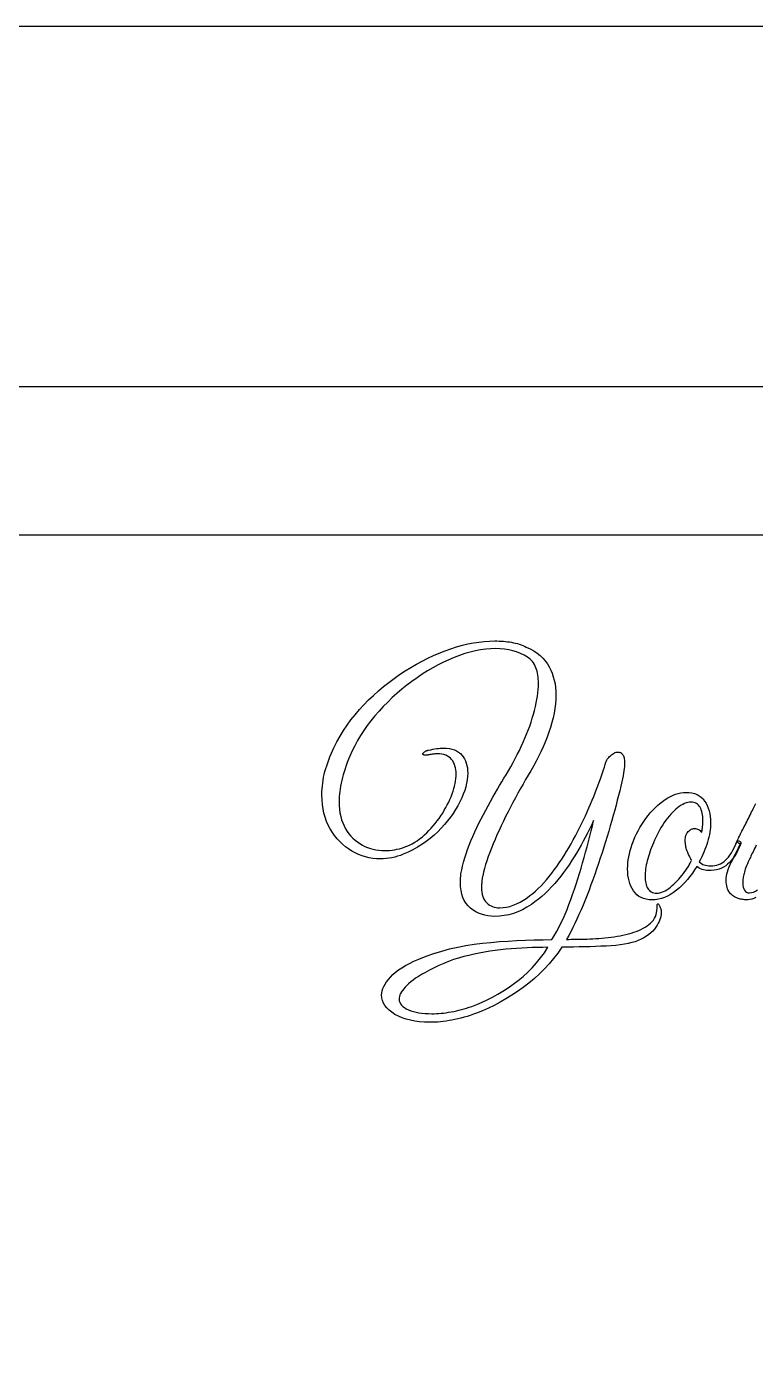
# Model space of a CAD drawing. Header units: millimetres. Extents: x 0 to 2440, y 0 to 1257.
# Drawn here: x 2198.6 to 2267.4, y 1095 to 1220 of the extents above; entities that cross this region are included whole.
import ezdxf

# ---------------------------------------------------------------- set-up
doc = ezdxf.new("R2010")
doc.units = ezdxf.units.MM
for name, color, linetype in [('CUT_OUTSIDE', 1, 'Continuous'), ('ENGRAVE_V', 2, 'Continuous'), ('SHEET', 8, 'Continuous')]:
    doc.layers.add(name, color=color, linetype=linetype)

msp = doc.modelspace()

# ---------------------------------------------------------------- linework, layer by layer
at = {"layer": 'CUT_OUTSIDE'}
msp.add_lwpolyline([(2391.99, 852), (2391.99, 1186), (1887.99, 1186), (1887.99, 852)], close=True, dxfattribs=at)
at = {"layer": 'ENGRAVE_V'}
for points in [[(2377.99, 866), (1901.99, 866), (1901.99, 1172), (2377.99, 1172), (2377.99, 866)], [(2236.666, 1126), (2236.173, 1126.012), (2235.703, 1126.047), (2235.257, 1126.106), (2234.835, 1126.188), (2234.437, 1126.293), (2234.063, 1126.423), (2233.713, 1126.575), (2233.387, 1126.751), (2233.092, 1126.944), (2232.837, 1127.147), (2232.621, 1127.359), (2232.444, 1127.582), (2232.307, 1127.814), (2232.209, 1128.057), (2232.15, 1128.309), (2232.13, 1128.571), (2232.143, 1128.769), (2232.182, 1128.971), (2232.246, 1129.177), (2232.336, 1129.388), (2232.452, 1129.603), (2232.593, 1129.823), (2232.761, 1130.047), (2232.954, 1130.276), (2233.175, 1130.505), (2233.429, 1130.728), (2233.715, 1130.945), (2234.033, 1131.157), (2234.384, 1131.364), (2234.766, 1131.565), (2235.18, 1131.761), (2235.626, 1131.952), (2236.339, 1132.235), (2237.064, 1132.491), (2237.798, 1132.72), (2238.544, 1132.923), (2239.301, 1133.1), (2240.068, 1133.249), (2240.847, 1133.372), (2241.636, 1133.469), (2242.433, 1133.547), (2243.237, 1133.614), (2244.048, 1133.671), (2244.864, 1133.718), (2245.687, 1133.754), (2246.517, 1133.78), (2247.352, 1133.796), (2248.194, 1133.801), (2248.415, 1134.169), (2248.63, 1134.55), (2248.84, 1134.945), (2249.043, 1135.354), (2249.241, 1135.776), (2249.432, 1136.212), (2249.618, 1136.661), (2249.798, 1137.124), (2249.973, 1137.596), (2250.144, 1138.073), (2250.31, 1138.556), (2250.473, 1139.045), (2250.632, 1139.539), (2250.787, 1140.038), (2250.937, 1140.543), (2251.084, 1141.053), (2251.226, 1141.564), (2251.365, 1142.071), (2251.501, 1142.575), (2251.633, 1143.075), (2251.761, 1143.572), (2251.885, 1144.065), (2252.006, 1144.554), (2252.124, 1145.04), (2251.988, 1144.739), (2251.842, 1144.428), (2251.685, 1144.107), (2251.517, 1143.776), (2251.338, 1143.435), (2251.149, 1143.084), (2250.948, 1142.724), (2250.737, 1142.353), (2250.516, 1141.979), (2250.287, 1141.608), (2250.05, 1141.241), (2249.805, 1140.876), (2249.552, 1140.515), (2249.29, 1140.156), (2249.021, 1139.801), (2248.743, 1139.449), (2248.458, 1139.107), (2248.165, 1138.779), (2247.866, 1138.466), (2247.559, 1138.167), (2247.244, 1137.884), (2246.923, 1137.616), (2246.594, 1137.362), (2246.259, 1137.124), (2245.838, 1136.86), (2245.413, 1136.631), (2244.985, 1136.437), (2244.554, 1136.278), (2244.119, 1136.155), (2243.68, 1136.067), (2243.237, 1136.014), (2242.791, 1135.997), (2242.465, 1136.009), (2242.15, 1136.046), (2241.847, 1136.106), (2241.556, 1136.192), (2241.277, 1136.302), (2241.009, 1136.436), (2240.753, 1136.594), (2240.509, 1136.777), (2240.285, 1136.986), (2240.092, 1137.223), (2239.928, 1137.488), (2239.794, 1137.781), (2239.69, 1138.102), (2239.615, 1138.451), (2239.57, 1138.828), (2239.555, 1139.233), (2239.556, 1139.277), (2239.556, 1139.321), (2239.558, 1139.367), (2239.559, 1139.413), (2239.561, 1139.461), (2239.564, 1139.509), (2239.567, 1139.558), (2239.57, 1139.608), (2239.574, 1139.659), (2239.578, 1139.709), (2239.583, 1139.76), (2239.588, 1139.811), (2239.594, 1139.861), (2239.6, 1139.912), (2239.606, 1139.962), (2239.613, 1140.013), (2239.679, 1140.378), (2239.759, 1140.75), (2239.854, 1141.129), (2239.964, 1141.515), (2240.088, 1141.909), (2240.228, 1142.31), (2240.383, 1142.718), (2240.552, 1143.133), (2240.732, 1143.551), (2240.919, 1143.968), (2241.112, 1144.384), (2241.311, 1144.798), (2241.516, 1145.211), (2241.728, 1145.622), (2241.946, 1146.033), (2242.17, 1146.441), (2242.396, 1146.844), (2242.617, 1147.237), (2242.835, 1147.619), (2243.048, 1147.991), (2243.257, 1148.352), (2243.462, 1148.703), (2243.663, 1149.044), (2243.86, 1149.374), (2244.088, 1149.751), (2244.308, 1150.129), (2244.521, 1150.509), (2244.727, 1150.891), (2244.926, 1151.275), (2245.117, 1151.66), (2245.301, 1152.047), (2245.478, 1152.437), (2245.647, 1152.825), (2245.805, 1153.209), (2245.954, 1153.59), (2246.092, 1153.968), (2246.221, 1154.342), (2246.34, 1154.712), (2246.449, 1155.078), (2246.547, 1155.441), (2246.635, 1155.797), (2246.712, 1156.142), (2246.776, 1156.476), (2246.829, 1156.799), (2246.87, 1157.112), (2246.9, 1157.413), (2246.917, 1157.704), (2246.923, 1157.984), (2246.919, 1158.19), (2246.908, 1158.391), (2246.889, 1158.586), (2246.862, 1158.775), (2246.827, 1158.958), (2246.785, 1159.135), (2246.735, 1159.306), (2246.677, 1159.472), (2246.611, 1159.63), (2246.536, 1159.778), (2246.451, 1159.917), (2246.356, 1160.046), (2246.252, 1160.166), (2246.138, 1160.276), (2246.015, 1160.377), (2245.883, 1160.469), (2245.558, 1160.658), (2245.218, 1160.823), (2244.864, 1160.962), (2244.496, 1161.075), (2244.113, 1161.164), (2243.716, 1161.227), (2243.304, 1161.265), (2242.878, 1161.278), (2242.413, 1161.265), (2241.941, 1161.225), (2241.463, 1161.16), (2240.978, 1161.068), (2240.488, 1160.95), (2239.991, 1160.806), (2239.487, 1160.636), (2238.978, 1160.44), (2238.466, 1160.221), (2237.958, 1159.984), (2237.453, 1159.728), (2236.952, 1159.454), (2236.453, 1159.161), (2235.957, 1158.85), (2235.465, 1158.52), (2234.976, 1158.172), (2234.495, 1157.808), (2234.027, 1157.432), (2233.572, 1157.044), (2233.131, 1156.644), (2232.702, 1156.232), (2232.286, 1155.807), (2231.884, 1155.37), (2231.494, 1154.921), (2231.123, 1154.464), (2230.772, 1154.002), (2230.444, 1153.536), (2230.137, 1153.065), (2229.851, 1152.59), (2229.588, 1152.11), (2229.346, 1151.625), (2229.125, 1151.136), (2229, 1150.829), (2228.882, 1150.526), (2228.774, 1150.229), (2228.674, 1149.937), (2228.582, 1149.651), (2228.5, 1149.37), (2228.425, 1149.095), (2228.36, 1148.825), (2228.302, 1148.56), (2228.252, 1148.301), (2228.21, 1148.048), (2228.175, 1147.799), (2228.149, 1147.556), (2228.129, 1147.319), (2228.118, 1147.087), (2228.114, 1146.86), (2228.124, 1146.479), (2228.152, 1146.114), (2228.199, 1145.765), (2228.266, 1145.434), (2228.351, 1145.119), (2228.455, 1144.821), (2228.579, 1144.539), (2228.721, 1144.274), (2228.878, 1144.026), (2229.048, 1143.793), (2229.229, 1143.576), (2229.421, 1143.375), (2229.626, 1143.19), (2229.842, 1143.02), (2230.07, 1142.867), (2230.31, 1142.729), (2230.558, 1142.607), (2230.81, 1142.501), (2231.067, 1142.412), (2231.328, 1142.339), (2231.594, 1142.282), (2231.865, 1142.241), (2232.14, 1142.217), (2232.419, 1142.209), (2232.65, 1142.214), (2232.881, 1142.229), (2233.112, 1142.253), (2233.344, 1142.288), (2233.575, 1142.333), (2233.806, 1142.387), (2234.037, 1142.452), (2234.268, 1142.526), (2234.519, 1142.62), (2234.766, 1142.729), (2235.008, 1142.852), (2235.247, 1142.989), (2235.481, 1143.14), (2235.712, 1143.307), (2235.938, 1143.487), (2236.161, 1143.682), (2236.378, 1143.888), (2236.589, 1144.099), (2236.793, 1144.317), (2236.991, 1144.542), (2237.183, 1144.772), (2237.369, 1145.009), (2237.548, 1145.253), (2237.721, 1145.502), (2237.886, 1145.756), (2238.041, 1146.01), (2238.187, 1146.265), (2238.324, 1146.521), (2238.451, 1146.778), (2238.569, 1147.036), (2238.677, 1147.294), (2238.775, 1147.554), (2238.863, 1147.811), (2238.94, 1148.061), (2239.004, 1148.305), (2239.057, 1148.543), (2239.098, 1148.775), (2239.128, 1149), (2239.145, 1149.219), (2239.151, 1149.432), (2239.144, 1149.637), (2239.125, 1149.832), (2239.092, 1150.018), (2239.046, 1150.194), (2238.987, 1150.361), (2238.915, 1150.518), (2238.83, 1150.666), (2238.732, 1150.804), (2238.619, 1150.929), (2238.489, 1151.038), (2238.343, 1151.13), (2238.179, 1151.205), (2238, 1151.264), (2237.803, 1151.305), (2237.59, 1151.33), (2237.36, 1151.339), (2237.272, 1151.337), (2237.183, 1151.333), (2237.092, 1151.326), (2236.999, 1151.317), (2236.904, 1151.305), (2236.807, 1151.29), (2236.709, 1151.272), (2236.608, 1151.252), (2236.58, 1151.245), (2236.552, 1151.239), (2236.526, 1151.234), (2236.5, 1151.23), (2236.475, 1151.227), (2236.451, 1151.225), (2236.428, 1151.224), (2236.406, 1151.223), (2236.385, 1151.223), (2236.365, 1151.223), (2236.345, 1151.223), (2236.327, 1151.223), (2236.309, 1151.223), (2236.292, 1151.223), (2236.277, 1151.223), (2236.262, 1151.223), (2236.201, 1151.225), (2236.148, 1151.23), (2236.103, 1151.239), (2236.067, 1151.252), (2236.038, 1151.268), (2236.018, 1151.288), (2236.006, 1151.312), (2236.002, 1151.339), (2236.004, 1151.354), (2236.013, 1151.372), (2236.026, 1151.392), (2236.045, 1151.415), (2236.069, 1151.439), (2236.099, 1151.466), (2236.134, 1151.495), (2236.175, 1151.526), (2236.219, 1151.557), (2236.264, 1151.585), (2236.309, 1151.61), (2236.356, 1151.631), (2236.403, 1151.65), (2236.451, 1151.665), (2236.501, 1151.677), (2236.551, 1151.685), (2236.756, 1151.733), (2236.953, 1151.774), (2237.143, 1151.809), (2237.324, 1151.837), (2237.496, 1151.859), (2237.661, 1151.875), (2237.818, 1151.884), (2237.966, 1151.888), (2238.253, 1151.877), (2238.519, 1151.846), (2238.765, 1151.794), (2238.992, 1151.722), (2239.199, 1151.628), (2239.386, 1151.514), (2239.553, 1151.379), (2239.7, 1151.223), (2239.829, 1151.051), (2239.94, 1150.867), (2240.034, 1150.672), (2240.112, 1150.465), (2240.172, 1150.246), (2240.215, 1150.015), (2240.24, 1149.773), (2240.249, 1149.518), (2240.237, 1149.211), (2240.203, 1148.895), (2240.145, 1148.57), (2240.065, 1148.236), (2239.961, 1147.894), (2239.834, 1147.544), (2239.685, 1147.185), (2239.512, 1146.817), (2239.318, 1146.447), (2239.105, 1146.082), (2238.872, 1145.721), (2238.62, 1145.365), (2238.349, 1145.013), (2238.058, 1144.666), (2237.747, 1144.324), (2237.417, 1143.986), (2237.069, 1143.658), (2236.704, 1143.349), (2236.322, 1143.057), (2235.922, 1142.783), (2235.506, 1142.526), (2235.072, 1142.287), (2234.621, 1142.066), (2234.153, 1141.862), (2233.892, 1141.76), (2233.629, 1141.672), (2233.364, 1141.598), (2233.098, 1141.537), (2232.83, 1141.49), (2232.56, 1141.456), (2232.288, 1141.435), (2232.015, 1141.429), (2231.656, 1141.44), (2231.304, 1141.475), (2230.957, 1141.532), (2230.617, 1141.613), (2230.282, 1141.716), (2229.953, 1141.843), (2229.63, 1141.993), (2229.313, 1142.165), (2229.006, 1142.359), (2228.714, 1142.573), (2228.438, 1142.805), (2228.175, 1143.057), (2227.928, 1143.329), (2227.696, 1143.62), (2227.479, 1143.93), (2227.276, 1144.26), (2227.093, 1144.607), (2226.935, 1144.97), (2226.801, 1145.348), (2226.691, 1145.741), (2226.606, 1146.149), (2226.545, 1146.573), (2226.508, 1147.012), (2226.496, 1147.467), (2226.501, 1147.748), (2226.514, 1148.028), (2226.537, 1148.306), (2226.568, 1148.583), (2226.609, 1148.859), (2226.659, 1149.133), (2226.717, 1149.406), (2226.785, 1149.677), (2226.861, 1149.949), (2226.946, 1150.224), (2227.038, 1150.5), (2227.139, 1150.779), (2227.248, 1151.06), (2227.365, 1151.343), (2227.49, 1151.629), (2227.623, 1151.917), (2227.901, 1152.467), (2228.201, 1153.005), (2228.522, 1153.53), (2228.865, 1154.044), (2229.23, 1154.545), (2229.616, 1155.034), (2230.025, 1155.511), (2230.454, 1155.976), (2230.901, 1156.427), (2231.358, 1156.863), (2231.827, 1157.285), (2232.307, 1157.691), (2232.798, 1158.083), (2233.301, 1158.46), (2233.815, 1158.822), (2234.34, 1159.169), (2234.872, 1159.498), (2235.407, 1159.809), (2235.943, 1160.1), (2236.482, 1160.371), (2237.023, 1160.623), (2237.566, 1160.856), (2238.112, 1161.069), (2238.66, 1161.263), (2239.205, 1161.436), (2239.741, 1161.586), (2240.27, 1161.712), (2240.791, 1161.816), (2241.303, 1161.896), (2241.807, 1161.954), (2242.303, 1161.988), (2242.791, 1162), (2243, 1161.998), (2243.205, 1161.992), (2243.408, 1161.982), (2243.608, 1161.967), (2243.805, 1161.949), (2244, 1161.927), (2244.191, 1161.9), (2244.381, 1161.87), (2244.567, 1161.835), (2244.749, 1161.793), (2244.928, 1161.746), (2245.103, 1161.693), (2245.274, 1161.634), (2245.442, 1161.569), (2245.607, 1161.499), (2245.767, 1161.422), (2246.136, 1161.248), (2246.477, 1161.056), (2246.79, 1160.849), (2247.075, 1160.624), (2247.332, 1160.383), (2247.561, 1160.125), (2247.761, 1159.85), (2247.934, 1159.559), (2248.083, 1159.255), (2248.212, 1158.942), (2248.322, 1158.621), (2248.411, 1158.291), (2248.481, 1157.953), (2248.53, 1157.606), (2248.56, 1157.25), (2248.57, 1156.886), (2248.56, 1156.471), (2248.528, 1156.049), (2248.476, 1155.62), (2248.404, 1155.185), (2248.31, 1154.743), (2248.196, 1154.294), (2248.061, 1153.838), (2247.905, 1153.376), (2247.733, 1152.911), (2247.55, 1152.45), (2247.354, 1151.992), (2247.147, 1151.537), (2246.928, 1151.086), (2246.697, 1150.637), (2246.455, 1150.192), (2246.201, 1149.75), (2245.956, 1149.336), (2245.712, 1148.917), (2245.47, 1148.494), (2245.229, 1148.067), (2244.99, 1147.635), (2244.752, 1147.198), (2244.515, 1146.757), (2244.279, 1146.311), (2244.048, 1145.865), (2243.825, 1145.423), (2243.61, 1144.984), (2243.402, 1144.549), (2243.202, 1144.117), (2243.009, 1143.689), (2242.824, 1143.265), (2242.647, 1142.844), (2242.48, 1142.431), (2242.326, 1142.028), (2242.184, 1141.636), (2242.055, 1141.255), (2241.938, 1140.885), (2241.834, 1140.526), (2241.743, 1140.177), (2241.665, 1139.839), (2241.651, 1139.767), (2241.638, 1139.695), (2241.625, 1139.623), (2241.614, 1139.551), (2241.604, 1139.478), (2241.594, 1139.406), (2241.586, 1139.334), (2241.578, 1139.262), (2241.571, 1139.19), (2241.565, 1139.121), (2241.56, 1139.053), (2241.556, 1138.987), (2241.553, 1138.923), (2241.551, 1138.861), (2241.55, 1138.8), (2241.549, 1138.742), (2241.557, 1138.497), (2241.58, 1138.27), (2241.618, 1138.06), (2241.672, 1137.868), (2241.741, 1137.692), (2241.825, 1137.534), (2241.925, 1137.392), (2242.04, 1137.268), (2242.167, 1137.16), (2242.302, 1137.066), (2242.445, 1136.986), (2242.596, 1136.921), (2242.756, 1136.871), (2242.923, 1136.835), (2243.099, 1136.813), (2243.283, 1136.806), (2243.588, 1136.821), (2243.898, 1136.865), (2244.213, 1136.94), (2244.532, 1137.044), (2244.856, 1137.178), (2245.184, 1137.342), (2245.517, 1137.536), (2245.854, 1137.759), (2246.12, 1137.955), (2246.384, 1138.166), (2246.646, 1138.392), (2246.905, 1138.633), (2247.162, 1138.89), (2247.417, 1139.162), (2247.67, 1139.45), (2247.92, 1139.753), (2248.167, 1140.067), (2248.41, 1140.389), (2248.649, 1140.719), (2248.884, 1141.057), (2249.115, 1141.402), (2249.342, 1141.755), (2249.565, 1142.115), (2249.783, 1142.483), (2249.997, 1142.856), (2250.206, 1143.229), (2250.409, 1143.603), (2250.607, 1143.978), (2250.799, 1144.354), (2250.986, 1144.731), (2251.168, 1145.109), (2251.344, 1145.488), (2251.514, 1145.864), (2251.678, 1146.235), (2251.835, 1146.599), (2251.986, 1146.958), (2252.131, 1147.311), (2252.27, 1147.658), (2252.402, 1147.999), (2252.528, 1148.334), (2252.647, 1148.659), (2252.759, 1148.971), (2252.864, 1149.27), (2252.962, 1149.555), (2253.052, 1149.826), (2253.135, 1150.084), (2253.211, 1150.328), (2253.279, 1150.559), (2253.299, 1150.625), (2253.328, 1150.694), (2253.367, 1150.766), (2253.417, 1150.84), (2253.476, 1150.917), (2253.545, 1150.997), (2253.624, 1151.08), (2253.713, 1151.165), (2253.806, 1151.247), (2253.899, 1151.317), (2253.99, 1151.377), (2254.081, 1151.425), (2254.171, 1151.463), (2254.26, 1151.49), (2254.348, 1151.507), (2254.435, 1151.512), (2254.492, 1151.508), (2254.548, 1151.498), (2254.602, 1151.48), (2254.655, 1151.454), (2254.707, 1151.422), (2254.757, 1151.382), (2254.806, 1151.335), (2254.854, 1151.281), (2254.898, 1151.218), (2254.936, 1151.144), (2254.968, 1151.059), (2254.995, 1150.963), (2255.015, 1150.857), (2255.03, 1150.739), (2255.039, 1150.611), (2255.042, 1150.472), (2255.038, 1150.318), (2255.026, 1150.145), (2255.005, 1149.953), (2254.977, 1149.742), (2254.94, 1149.513), (2254.896, 1149.264), (2254.843, 1148.996), (2254.782, 1148.709), (2254.685, 1148.286), (2254.582, 1147.852), (2254.474, 1147.408), (2254.359, 1146.954), (2254.239, 1146.491), (2254.113, 1146.017), (2253.981, 1145.534), (2253.843, 1145.04), (2253.7, 1144.541), (2253.553, 1144.039), (2253.402, 1143.535), (2253.247, 1143.028), (2253.088, 1142.52), (2252.925, 1142.009), (2252.757, 1141.496), (2252.586, 1140.981), (2252.411, 1140.468), (2252.235, 1139.961), (2252.056, 1139.462), (2251.875, 1138.969), (2251.691, 1138.483), (2251.505, 1138.004), (2251.317, 1137.531), (2251.127, 1137.066), (2250.935, 1136.611), (2250.743, 1136.17), (2250.551, 1135.744), (2250.358, 1135.332), (2250.164, 1134.935), (2249.97, 1134.552), (2249.776, 1134.184), (2249.581, 1133.83), (2249.788, 1133.83), (2250.005, 1133.832), (2250.231, 1133.834), (2250.466, 1133.837), (2250.711, 1133.841), (2250.965, 1133.846), (2251.229, 1133.852), (2251.503, 1133.859), (2251.781, 1133.868), (2252.061, 1133.88), (2252.343, 1133.897), (2252.626, 1133.917), (2252.91, 1133.94), (2253.195, 1133.967), (2253.482, 1133.998), (2253.771, 1134.032), (2254.057, 1134.071), (2254.338, 1134.115), (2254.613, 1134.165), (2254.883, 1134.22), (2255.147, 1134.28), (2255.407, 1134.346), (2255.66, 1134.418), (2255.909, 1134.494), (2256.148, 1134.577), (2256.376, 1134.668), (2256.593, 1134.765), (2256.797, 1134.87), (2256.99, 1134.982), (2257.171, 1135.101), (2257.34, 1135.228), (2257.498, 1135.361), (2257.64, 1135.503), (2257.763, 1135.654), (2257.867, 1135.814), (2257.953, 1135.982), (2258.019, 1136.16), (2258.067, 1136.347), (2258.095, 1136.543), (2258.104, 1136.748), (2258.104, 1136.921), (2258.106, 1136.982), (2258.11, 1137.035), (2258.117, 1137.08), (2258.126, 1137.116), (2258.138, 1137.145), (2258.153, 1137.165), (2258.171, 1137.177), (2258.191, 1137.181), (2258.22, 1137.174), (2258.251, 1137.152), (2258.282, 1137.116), (2258.314, 1137.066), (2258.347, 1137.001), (2258.381, 1136.921), (2258.415, 1136.827), (2258.451, 1136.719), (2258.458, 1136.697), (2258.465, 1136.676), (2258.471, 1136.654), (2258.476, 1136.632), (2258.482, 1136.611), (2258.486, 1136.589), (2258.491, 1136.567), (2258.494, 1136.546), (2258.498, 1136.524), (2258.501, 1136.501), (2258.503, 1136.477), (2258.505, 1136.452), (2258.507, 1136.426), (2258.508, 1136.399), (2258.509, 1136.372), (2258.509, 1136.343), (2258.501, 1136.189), (2258.477, 1136.03), (2258.438, 1135.866), (2258.383, 1135.697), (2258.311, 1135.523), (2258.225, 1135.344), (2258.122, 1135.16), (2258.003, 1134.971), (2257.866, 1134.784), (2257.708, 1134.605), (2257.529, 1134.435), (2257.328, 1134.274), (2257.106, 1134.121), (2256.863, 1133.977), (2256.599, 1133.841), (2256.313, 1133.714), (2256.032, 1133.611), (2255.724, 1133.519), (2255.387, 1133.438), (2255.024, 1133.368), (2254.633, 1133.308), (2254.214, 1133.259), (2253.768, 1133.221), (2253.294, 1133.194), (2252.802, 1133.173), (2252.302, 1133.154), (2251.793, 1133.137), (2251.275, 1133.122), (2250.749, 1133.108), (2250.214, 1133.097), (2249.671, 1133.087), (2249.119, 1133.079), (2248.746, 1132.539), (2248.351, 1132.019), (2247.932, 1131.517), (2247.49, 1131.035), (2247.025, 1130.571), (2246.538, 1130.126), (2246.027, 1129.7), (2245.493, 1129.294), (2244.947, 1128.908), (2244.399, 1128.546), (2243.851, 1128.208), (2243.301, 1127.892), (2242.749, 1127.601), (2242.196, 1127.333), (2241.642, 1127.088), (2241.087, 1126.867), (2240.785, 1126.755), (2240.486, 1126.652), (2240.191, 1126.557), (2239.899, 1126.47), (2239.609, 1126.39), (2239.323, 1126.32), (2239.041, 1126.257), (2238.761, 1126.202), (2238.485, 1126.155), (2238.213, 1126.114), (2237.945, 1126.079), (2237.681, 1126.051), (2237.421, 1126.028), (2237.166, 1126.013), (2236.914, 1126.003), (2236.666, 1126)], [(2257.642, 1137.557), (2257.356, 1137.57), (2257.089, 1137.61), (2256.841, 1137.677), (2256.613, 1137.77), (2256.404, 1137.89), (2256.215, 1138.036), (2256.045, 1138.21), (2255.894, 1138.409), (2255.762, 1138.628), (2255.648, 1138.858), (2255.551, 1139.099), (2255.472, 1139.352), (2255.41, 1139.616), (2255.366, 1139.891), (2255.34, 1140.177), (2255.331, 1140.475), (2255.338, 1140.758), (2255.358, 1141.044), (2255.392, 1141.332), (2255.439, 1141.624), (2255.5, 1141.917), (2255.575, 1142.214), (2255.663, 1142.513), (2255.764, 1142.815), (2255.885, 1143.144), (2256.018, 1143.465), (2256.162, 1143.78), (2256.317, 1144.087), (2256.483, 1144.386), (2256.661, 1144.679), (2256.85, 1144.964), (2257.05, 1145.242), (2257.258, 1145.51), (2257.472, 1145.765), (2257.692, 1146.007), (2257.917, 1146.236), (2258.147, 1146.451), (2258.383, 1146.654), (2258.624, 1146.843), (2258.87, 1147.019), (2259.119, 1147.178), (2259.368, 1147.316), (2259.616, 1147.433), (2259.863, 1147.528), (2260.11, 1147.603), (2260.357, 1147.656), (2260.603, 1147.688), (2260.849, 1147.698), (2261.136, 1147.686), (2261.403, 1147.648), (2261.65, 1147.584), (2261.879, 1147.496), (2262.087, 1147.382), (2262.277, 1147.243), (2262.447, 1147.079), (2262.597, 1146.889), (2262.729, 1146.68), (2262.844, 1146.458), (2262.941, 1146.222), (2263.02, 1145.972), (2263.081, 1145.709), (2263.125, 1145.432), (2263.152, 1145.142), (2263.161, 1144.838), (2263.156, 1144.62), (2263.143, 1144.399), (2263.12, 1144.176), (2263.088, 1143.949), (2263.048, 1143.721), (2262.998, 1143.489), (2262.939, 1143.255), (2262.872, 1143.018), (2262.796, 1142.78), (2262.715, 1142.543), (2262.627, 1142.307), (2262.532, 1142.071), (2262.432, 1141.837), (2262.325, 1141.604), (2262.211, 1141.371), (2262.092, 1141.14), (2262.19, 1141.052), (2262.299, 1140.975), (2262.418, 1140.911), (2262.547, 1140.858), (2262.685, 1140.817), (2262.834, 1140.788), (2262.992, 1140.77), (2263.161, 1140.764), (2263.359, 1140.772), (2263.551, 1140.797), (2263.735, 1140.837), (2263.912, 1140.894), (2264.082, 1140.967), (2264.244, 1141.057), (2264.399, 1141.162), (2264.547, 1141.284), (2264.691, 1141.427), (2264.835, 1141.595), (2264.977, 1141.788), (2265.118, 1142.006), (2265.258, 1142.25), (2265.398, 1142.519), (2265.537, 1142.814), (2265.674, 1143.133), (2265.756, 1143.129), (2265.826, 1143.117), (2265.886, 1143.097), (2265.934, 1143.068), (2265.972, 1143.032), (2265.999, 1142.987), (2266.016, 1142.934), (2266.021, 1142.873), (2265.881, 1142.552), (2265.737, 1142.253), (2265.587, 1141.976), (2265.432, 1141.721), (2265.273, 1141.488), (2265.108, 1141.278), (2264.939, 1141.089), (2264.764, 1140.923), (2264.581, 1140.778), (2264.386, 1140.653), (2264.178, 1140.548), (2263.959, 1140.464), (2263.727, 1140.4), (2263.483, 1140.357), (2263.227, 1140.334), (2262.958, 1140.331), (2262.796, 1140.337), (2262.641, 1140.354), (2262.492, 1140.383), (2262.352, 1140.425), (2262.218, 1140.477), (2262.092, 1140.542), (2261.972, 1140.618), (2261.86, 1140.706), (2261.653, 1140.381), (2261.437, 1140.068), (2261.211, 1139.768), (2260.976, 1139.482), (2260.731, 1139.209), (2260.476, 1138.948), (2260.212, 1138.701), (2259.939, 1138.467), (2259.66, 1138.254), (2259.378, 1138.069), (2259.095, 1137.912), (2258.809, 1137.785), (2258.52, 1137.685), (2258.23, 1137.614), (2257.937, 1137.571), (2257.642, 1137.557)], [(2258.047, 1138.193), (2258.213, 1138.201), (2258.379, 1138.228), (2258.545, 1138.272), (2258.711, 1138.333), (2258.877, 1138.413), (2259.043, 1138.51), (2259.21, 1138.624), (2259.376, 1138.756), (2259.54, 1138.899), (2259.701, 1139.048), (2259.858, 1139.201), (2260.011, 1139.359), (2260.161, 1139.522), (2260.307, 1139.691), (2260.45, 1139.864), (2260.589, 1140.042), (2260.721, 1140.219), (2260.844, 1140.39), (2260.956, 1140.555), (2261.059, 1140.713), (2261.151, 1140.866), (2261.234, 1141.011), (2261.307, 1141.151), (2261.369, 1141.284), (2261.26, 1141.487), (2261.163, 1141.677), (2261.077, 1141.854), (2261.005, 1142.017), (2260.944, 1142.168), (2260.895, 1142.305), (2260.859, 1142.43), (2260.835, 1142.541), (2260.818, 1142.642), (2260.803, 1142.737), (2260.791, 1142.825), (2260.781, 1142.906), (2260.773, 1142.98), (2260.767, 1143.047), (2260.764, 1143.108), (2260.763, 1143.162), (2260.767, 1143.295), (2260.781, 1143.42), (2260.803, 1143.537), (2260.835, 1143.646), (2260.875, 1143.747), (2260.925, 1143.839), (2260.984, 1143.924), (2261.051, 1144), (2261.124, 1144.068), (2261.196, 1144.126), (2261.268, 1144.176), (2261.34, 1144.217), (2261.413, 1144.248), (2261.485, 1144.271), (2261.557, 1144.284), (2261.629, 1144.289), (2261.729, 1144.284), (2261.824, 1144.267), (2261.916, 1144.24), (2262.005, 1144.202), (2262.09, 1144.153), (2262.171, 1144.094), (2262.249, 1144.023), (2262.323, 1143.942), (2262.337, 1144.021), (2262.35, 1144.098), (2262.362, 1144.174), (2262.373, 1144.249), (2262.384, 1144.323), (2262.393, 1144.395), (2262.402, 1144.465), (2262.409, 1144.535), (2262.416, 1144.603), (2262.422, 1144.671), (2262.427, 1144.738), (2262.431, 1144.805), (2262.434, 1144.872), (2262.437, 1144.938), (2262.438, 1145.004), (2262.438, 1145.069), (2262.434, 1145.253), (2262.421, 1145.427), (2262.4, 1145.594), (2262.37, 1145.752), (2262.331, 1145.901), (2262.284, 1146.041), (2262.228, 1146.173), (2262.164, 1146.297), (2262.09, 1146.409), (2262.008, 1146.506), (2261.915, 1146.587), (2261.814, 1146.654), (2261.702, 1146.707), (2261.581, 1146.744), (2261.451, 1146.766), (2261.312, 1146.774), (2261.159, 1146.766), (2261.005, 1146.741), (2260.848, 1146.701), (2260.69, 1146.644), (2260.531, 1146.571), (2260.369, 1146.481), (2260.205, 1146.376), (2260.04, 1146.254), (2259.875, 1146.118), (2259.712, 1145.972), (2259.552, 1145.815), (2259.394, 1145.647), (2259.238, 1145.468), (2259.084, 1145.278), (2258.933, 1145.078), (2258.783, 1144.867), (2258.638, 1144.647), (2258.497, 1144.421), (2258.362, 1144.188), (2258.231, 1143.949), (2258.105, 1143.704), (2257.984, 1143.453), (2257.869, 1143.195), (2257.758, 1142.931), (2257.667, 1142.709), (2257.581, 1142.489), (2257.5, 1142.273), (2257.425, 1142.061), (2257.356, 1141.851), (2257.292, 1141.644), (2257.233, 1141.441), (2257.18, 1141.241), (2257.132, 1141.044), (2257.091, 1140.852), (2257.057, 1140.663), (2257.028, 1140.479), (2257.006, 1140.298), (2256.99, 1140.122), (2256.981, 1139.95), (2256.978, 1139.782), (2256.982, 1139.606), (2256.994, 1139.439), (2257.014, 1139.281), (2257.043, 1139.132), (2257.079, 1138.992), (2257.124, 1138.861), (2257.177, 1138.739), (2257.238, 1138.626), (2257.307, 1138.524), (2257.386, 1138.436), (2257.473, 1138.362), (2257.57, 1138.301), (2257.676, 1138.254), (2257.79, 1138.22), (2257.914, 1138.199), (2258.047, 1138.193)], [(2236.868, 1126.809), (2237.08, 1126.812), (2237.296, 1126.82), (2237.517, 1126.833), (2237.742, 1126.852), (2237.972, 1126.877), (2238.207, 1126.907), (2238.445, 1126.942), (2238.689, 1126.982), (2238.934, 1127.028), (2239.178, 1127.08), (2239.421, 1127.137), (2239.664, 1127.199), (2239.905, 1127.267), (2240.146, 1127.34), (2240.386, 1127.418), (2240.625, 1127.502), (2241.115, 1127.693), (2241.606, 1127.904), (2242.096, 1128.136), (2242.586, 1128.387), (2243.075, 1128.659), (2243.563, 1128.952), (2244.052, 1129.264), (2244.539, 1129.597), (2245.017, 1129.952), (2245.476, 1130.329), (2245.915, 1130.73), (2246.334, 1131.154), (2246.735, 1131.6), (2247.115, 1132.07), (2247.477, 1132.563), (2247.819, 1133.079), (2247.327, 1133.076), (2246.833, 1133.067), (2246.337, 1133.052), (2245.84, 1133.032), (2245.34, 1133.005), (2244.839, 1132.973), (2244.336, 1132.935), (2243.832, 1132.891), (2243.327, 1132.839), (2242.826, 1132.777), (2242.327, 1132.705), (2241.831, 1132.624), (2241.337, 1132.532), (2240.847, 1132.43), (2240.359, 1132.319), (2239.873, 1132.197), (2239.393, 1132.063), (2238.918, 1131.913), (2238.45, 1131.747), (2237.988, 1131.565), (2237.533, 1131.368), (2237.083, 1131.155), (2236.641, 1130.925), (2236.204, 1130.681), (2235.89, 1130.501), (2235.6, 1130.325), (2235.332, 1130.151), (2235.088, 1129.98), (2234.867, 1129.812), (2234.668, 1129.646), (2234.493, 1129.483), (2234.34, 1129.323), (2234.208, 1129.166), (2234.094, 1129.014), (2233.997, 1128.866), (2233.918, 1128.723), (2233.856, 1128.585), (2233.812, 1128.45), (2233.786, 1128.321), (2233.777, 1128.196), (2233.791, 1128.041), (2233.832, 1127.894), (2233.901, 1127.756), (2233.997, 1127.625), (2234.121, 1127.503), (2234.273, 1127.389), (2234.452, 1127.283), (2234.658, 1127.185), (2234.886, 1127.097), (2235.127, 1127.02), (2235.382, 1126.956), (2235.651, 1126.903), (2235.935, 1126.862), (2236.232, 1126.832), (2236.543, 1126.815), (2236.868, 1126.809)]]:
    msp.add_lwpolyline(points, close=True, dxfattribs=at)
for points in [[(2267.415, 1137.777), (2267.234, 1137.698), (2267.054, 1137.636), (2266.873, 1137.592), (2266.693, 1137.566), (2266.512, 1137.557), (2266.512, 1137.557), (2266.431, 1137.559), (2266.345, 1137.566), (2266.256, 1137.577), (2266.162, 1137.593), (2266.064, 1137.613), (2265.962, 1137.638), (2265.856, 1137.668), (2265.746, 1137.701), (2265.636, 1137.741), (2265.53, 1137.789), (2265.427, 1137.844), (2265.328, 1137.907), (2265.232, 1137.978), (2265.14, 1138.056), (2265.051, 1138.142), (2264.966, 1138.236), (2264.889, 1138.34), (2264.821, 1138.455), (2264.764, 1138.583), (2264.717, 1138.724), (2264.681, 1138.876), (2264.655, 1139.04), (2264.639, 1139.217), (2264.634, 1139.406), (2264.642, 1139.598), (2264.665, 1139.796), (2264.703, 1140.002), (2264.757, 1140.215), (2264.826, 1140.435), (2264.91, 1140.663), (2265.01, 1140.898), (2265.125, 1141.14), (2265.246, 1141.382), (2265.364, 1141.616), (2265.477, 1141.844), (2265.588, 1142.064), (2265.694, 1142.277), (2265.797, 1142.483), (2265.896, 1142.682), (2265.992, 1142.873), (2265.918, 1142.877), (2265.853, 1142.889), (2265.798, 1142.91), (2265.754, 1142.938), (2265.719, 1142.975), (2265.694, 1143.019), (2265.679, 1143.072), (2265.674, 1143.133), (2265.685, 1143.161), (2265.701, 1143.2), (2265.724, 1143.251), (2265.754, 1143.314), (2265.789, 1143.388), (2265.831, 1143.475), (2265.88, 1143.572), (2265.934, 1143.682), (2265.993, 1143.8), (2266.055, 1143.924), (2266.12, 1144.053), (2266.187, 1144.188), (2266.257, 1144.328), (2266.33, 1144.473), (2266.405, 1144.624), (2266.483, 1144.78), (2266.562, 1144.938), (2266.641, 1145.095), (2266.72, 1145.251), (2266.797, 1145.405), (2266.875, 1145.558), (2266.952, 1145.709), (2267.028, 1145.859), (2267.104, 1146.008), (2267.178, 1146.152), (2267.248, 1146.287), (2267.314, 1146.414), (2267.375, 1146.532), (2267.433, 1146.641)], [(2267.458, 1142.728), (2267.383, 1142.57), (2267.307, 1142.411), (2267.232, 1142.255), (2267.161, 1142.106), (2267.093, 1141.963), (2267.029, 1141.826), (2266.967, 1141.695), (2266.909, 1141.571), (2266.853, 1141.453), (2266.801, 1141.342), (2266.711, 1141.145), (2266.63, 1140.958), (2266.556, 1140.782), (2266.49, 1140.616), (2266.433, 1140.46), (2266.384, 1140.315), (2266.343, 1140.181), (2266.31, 1140.056), (2266.283, 1139.938), (2266.259, 1139.822), (2266.239, 1139.709), (2266.223, 1139.598), (2266.211, 1139.488), (2266.202, 1139.382), (2266.196, 1139.277), (2266.194, 1139.175), (2266.204, 1138.951), (2266.234, 1138.758), (2266.284, 1138.594), (2266.353, 1138.46), (2266.443, 1138.356), (2266.552, 1138.281), (2266.681, 1138.236), (2266.83, 1138.222), (2267.008, 1138.239), (2267.195, 1138.292), (2267.391, 1138.38), (2267.596, 1138.503)]]:
    msp.add_lwpolyline(points, dxfattribs=at)
at = {"layer": 'SHEET'}
msp.add_lwpolyline([(0, 0), (2440, 0), (2440, 1220), (0, 1220)], close=True, dxfattribs=at)

doc.saveas('drawing.dxf')
